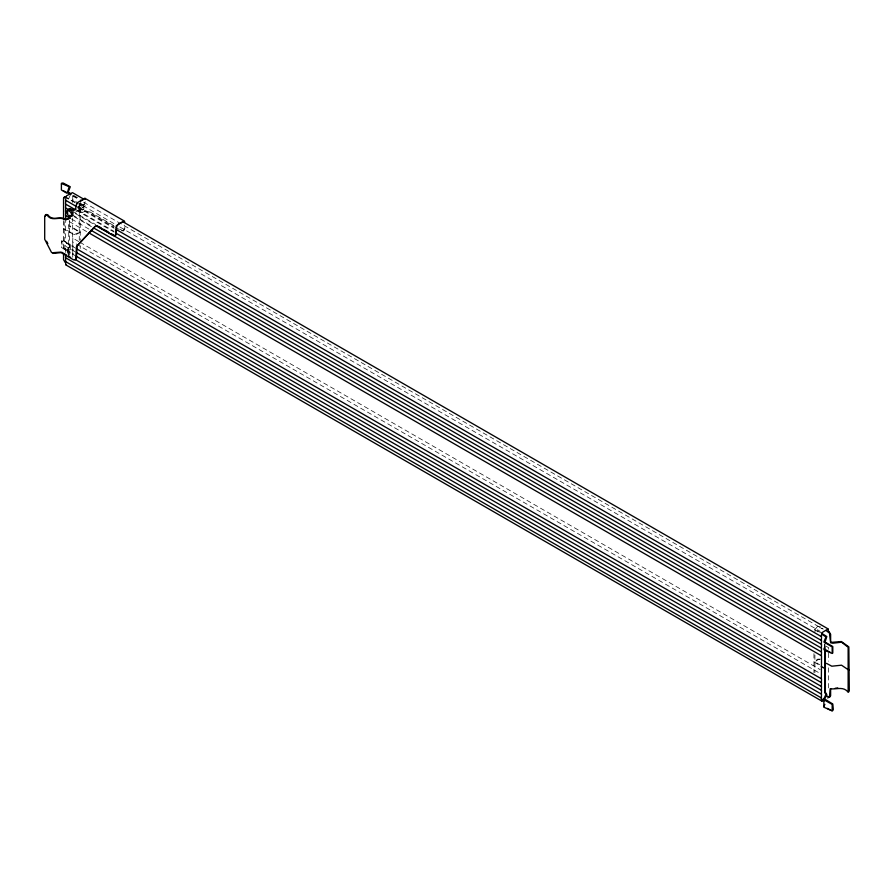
<?xml version="1.0" encoding="UTF-8"?>
<svg xmlns="http://www.w3.org/2000/svg" width="894" height="894" viewBox="0 0 894 894"><rect width="100%" height="100%" fill="white"/><g stroke="black" fill="none" stroke-linecap="round" stroke-linejoin="round"><path stroke-width="0.67" stroke-dasharray="4.47 3.35" d="M83.846 206.335L83.846 209.218L81.678 209.408L79.521 206.726L79.532 203.843L81.678 203.653L83.846 206.335L82.013 207.397L82.013 210.269L79.857 210.459L77.7 207.777M78.851 204.257L81.209 205.352L83.667 204.815L84.651 202.156M83.667 204.815L85.321 201.765M67.352 253.058L67.352 249.225L69.441 244.721L61.395 240.944L61.395 247.448L69.441 252.387L67.352 256.891M70.347 195.037L68.167 199.72L68.827 200.256M68.167 255.941L68.167 249.549L70.291 244.263L63.262 240.564L61.395 240.944M68.167 257.215L70.347 252.533L70.347 244.867M121.495 230.786L123.35 230.931L124.154 229.244L124.154 225.109M123.35 230.931L124.814 228.864L124.814 224.729M62.01 240.531L62.01 247.046L69.754 251.426L70.347 252.533M67.352 249.225L68.614 250.488L68.827 221.913M68.614 250.488L69.497 249.705M72.85 196.021L72.682 199.764L115.17 224.293M72.85 199.854L72.682 202.446M65.709 252.466L65.709 246.331M72.85 238.184L72.682 241.916L820.2 673.495M72.85 242.017L72.682 245.749L75.264 247.247M72.85 245.85L72.682 249.582L75.264 251.08M72.85 249.683L72.682 253.415L75.264 254.913M72.85 253.516L72.682 257.248M814.915 631.913L815.16 628.806L818.446 626.918L824.033 629.376M81.678 203.653L79.857 204.715L82.013 207.397M78.136 206.48L82.963 203.698L84.17 203.843L85.221 205.966L74.884 212.459M79.857 210.459L81.678 209.408M82.013 210.269L83.846 209.218M84.327 204.435L81.879 204.961L79.51 203.866M75.733 201.899L74.403 201.899L66.938 197.596M85.098 211.085L88.148 211.52L114.354 226.651M69.285 250.108L68.167 249.549M124.02 230.54L122.165 230.395L118.589 228.339M82.226 212.202L79.924 211.789L78.069 210.001M819.776 659.493L818.446 659.493L814.915 661.772L819.686 664.767M75.062 202.603L65.206 197.362M820.435 626.526L817.786 626.526L813.942 629.197L820.01 633.142M820.435 659.113L817.786 659.113L813.942 661.772L820.156 665.806M73.654 195.373L78.471 198.155M72.984 195.764L77.812 198.546M72.682 195.931L77.689 198.814M83.567 202.212L822.625 628.895M119.841 226.987L820.2 631.343M820.748 632.807L814.915 629.197M113.829 225.579L87.713 210.66L81.566 212.593L79.253 212.169L77.398 210.381M115.538 227.344L119.114 229.4M77.689 206.48L113.963 227.422M77.633 207.218L114.086 228.261M77.521 210.213L113.963 231.255M76.593 210.448L114.086 232.094M72.682 211.263L95.826 224.617M826.078 646.228L828.671 647.725L828.503 651.458M75.219 213.487L94.73 224.752M72.682 215.096L92.194 226.361M74.012 216.627L92.149 227.098M71.587 219.064L89.892 229.635M69.173 221.5L87.478 232.071M78.728 241.581L72.682 238.083L72.682 218.136M79.935 242.274L820.2 669.662M75.387 248.085L65.541 242.397L65.709 220.829M75.387 251.918L65.541 246.23L65.709 242.497M65.541 250.063L75.387 255.751M828.503 653.179L828.503 661.158M828.503 667.807L828.503 689.788M814.915 654.989L814.915 672.634M813.942 653.626L813.942 672.634M80.236 199.619L80.236 240.352M80.236 245.783L80.236 248.487M79.264 205.05L79.264 240.352M69.497 220.192L69.441 252.387M64.212 221.634L64.212 250.901M63.552 220.617L63.552 251.281M80.236 232.205L75.062 235.189L63.552 228.987L64.212 228.607L74.403 234.485L79.018 232.585L79.018 231.814L68.827 225.936L69.497 225.556L80.236 232.205"/><path stroke-width="1.34" d="M70.157 216.348L69.24 218.605L66.022 219.589C60.3 215.219 52.59 221.958 47.795 214.739L46.097 214.515L45.359 216.158M67.173 210.984L67.173 213.856L68.056 215.309L69.33 216.538L71.498 216.348L72.85 215.555L72.85 212.683L70.693 210.001L67.173 210.984L70.693 210.001M72.85 212.683L71.498 213.465L71.498 216.348M75.711 259.372L76.504 246.353L95.01 226.383L97.178 226.327L113.203 235.569L115.058 235.714L115.851 234.038L116.242 225.836L123.495 221.198L124.814 221.969M77.018 203.955L77.23 203.307M828.503 696.884L827.833 698.035M824.883 646.854L823.832 649.111L824.424 650.217L832.18 653.469L832.18 646.932L823.888 642.037L825.922 636.941L822.212 634.416M823.832 698.94L824.424 700.047L832.18 704.416L832.18 710.965L823.888 707.199L823.832 698.94L825.922 694.437L824.681 692.571L824.681 644.272M823.832 706.606L824.883 704.349M64.212 197.943L64.714 196.892L65.877 196.982M115.717 235.334C117.662 228.16 113.84 224.405 123.495 221.969L124.154 222.349M832.795 653.056L832.795 646.518L825.039 642.138L826.805 636.528L821.865 633.455M61.474 184.108L62.01 183.035L63.262 183.069L70.291 186.779L68.167 192.054L71.241 193.987M821.362 636.606L821.742 632.796L827.833 629.041L828.671 632.393M821.362 640.439L821.53 636.707L116.332 229.557M821.362 644.272L821.53 640.54L116.332 233.39M821.362 648.105L821.53 644.373L96.988 226.059M821.362 651.938L821.53 648.206L93.356 227.791M821.362 655.771L821.53 652.039L90.942 230.227M821.362 678.769L821.53 655.872L88.517 232.663M821.362 682.603L821.53 678.87L76.426 248.688M821.362 686.436L821.53 682.703L76.426 252.521M821.362 690.269L821.53 686.536L76.426 256.354M821.362 694.102L821.53 690.369L75.219 259.483M821.362 697.935L821.53 694.202L65.541 257.729L65.709 255.148M67.788 210.369L68.782 208.995L72.917 210.135L75.364 209.609L76.75 203.027L84.93 198.3L124.434 221.109M80.84 200.982L83.991 199.161M69.33 216.538L70.693 215.756M825.352 668.041L824.681 668.421L821.284 666.466M849.3 669.617L848.585 669.975L841.533 665.192L831.811 666.209L826.481 663.37M76.024 209.23L73.576 209.755L69.453 208.615M60.848 252.108L52.891 252.689M835.13 688.302L837.734 687.899M83.354 198.937L72.47 192.646L66.368 195.931L65.541 200.234L76.426 206.525M65.709 261.663L65.709 264.535L66.368 264.915M65.921 264.937L822.189 701.287M826.168 630.605L829.476 633.075L830.627 642.764L832.772 643.233L841.533 642.194L848.138 647.234L848.138 692.112C843.109 685.933 836.46 689.732 830.168 688.738L829.476 697.108L826.168 695.767M831.532 710.495L832.795 710.551L833.32 709.456L832.795 704.003L824.737 699.074L826.827 694.571L825.352 692.179L825.352 649.256M65.206 197.362L64.055 197.272L63.552 198.323L63.552 219.231M828.961 696.616L830.135 696.728L830.627 695.655L830.627 688.76M847.78 691.587L848.853 691.755L849.3 690.704L848.853 646.887L841.366 641.534L831.286 642.373L830.627 641.221L830.627 634.327L828.961 631.455M97.848 225.936L95.669 225.992L77.163 245.973L76.37 258.992L74.928 260.031L73.364 259.718L61.083 252.633L53.104 253.393L51.439 252.32L44.7 239.257L44.7 216.538L45.438 214.895L47.136 215.13C51.919 222.338 59.63 215.599 65.351 219.969L69.319 218.225L69.106 215.175M63.262 190.735L66.502 192.333M66.972 193.283L61.395 189.964L61.395 183.449L69.14 186.678L67.463 192.478L70.581 194.367M830.448 652.464L824.737 649.256M827.196 708.361L830.448 709.959M123.26 221.969L828.291 629.018M75.219 209.654L65.541 204.067L65.709 200.334M98.988 226.607L101.279 227.925M103.57 229.244L108.14 231.881M111.571 233.87L113.862 235.189M67.966 209.297L65.541 207.9L65.709 204.167M67.966 213.13L65.541 211.733L65.709 208M70.38 218.359L65.541 215.566L65.709 211.833M65.709 219.499L65.709 215.666M61.753 252.242L66.212 254.824M68.447 256.109L70.682 257.405M821.105 698.94L824.413 700.84M71.498 213.465L69.33 210.783M65.206 262.523L63.552 259.651L63.552 254.075M821.742 701.309L821.53 698.035L65.541 261.562L65.709 257.83M46.589 241.246L47.818 243.626M84.93 198.3L85.321 199.161"/></g></svg>
